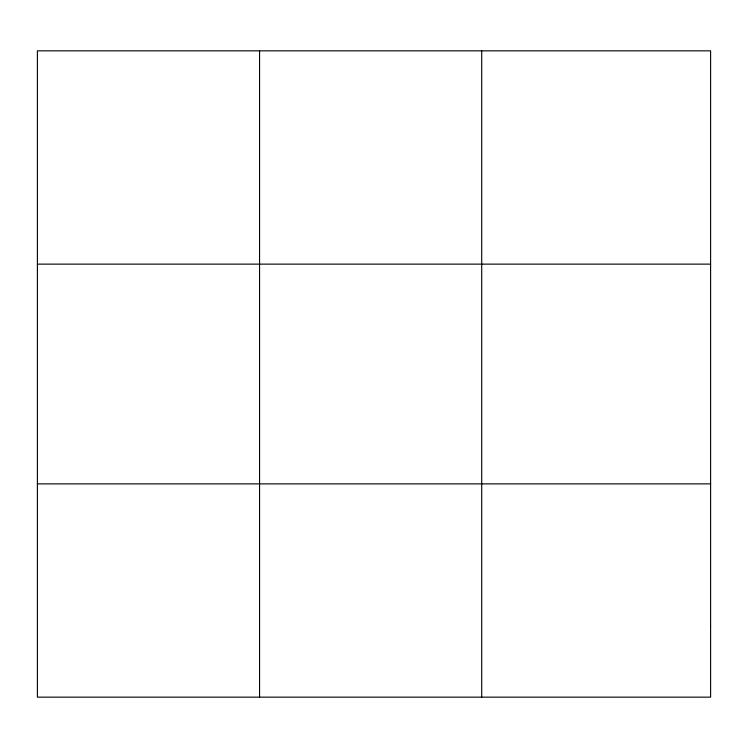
<?xml version="1.0" encoding="UTF-8"?>
<svg xmlns="http://www.w3.org/2000/svg" width="748" height="748" viewBox="0 0 748 748"><rect width="100%" height="100%" fill="white"/><g stroke="black" fill="none" stroke-linecap="round" stroke-linejoin="round"><path stroke-width="1.12" d="M259.556 697.155L259.556 50.845M481.712 697.155L481.712 50.845M37.4 264.128L710.6 264.128M37.4 483.872L710.6 483.872M710.6 626.067L710.6 697.155L37.4 697.155L37.4 50.845L710.6 50.845L710.6 626.067"/></g></svg>
